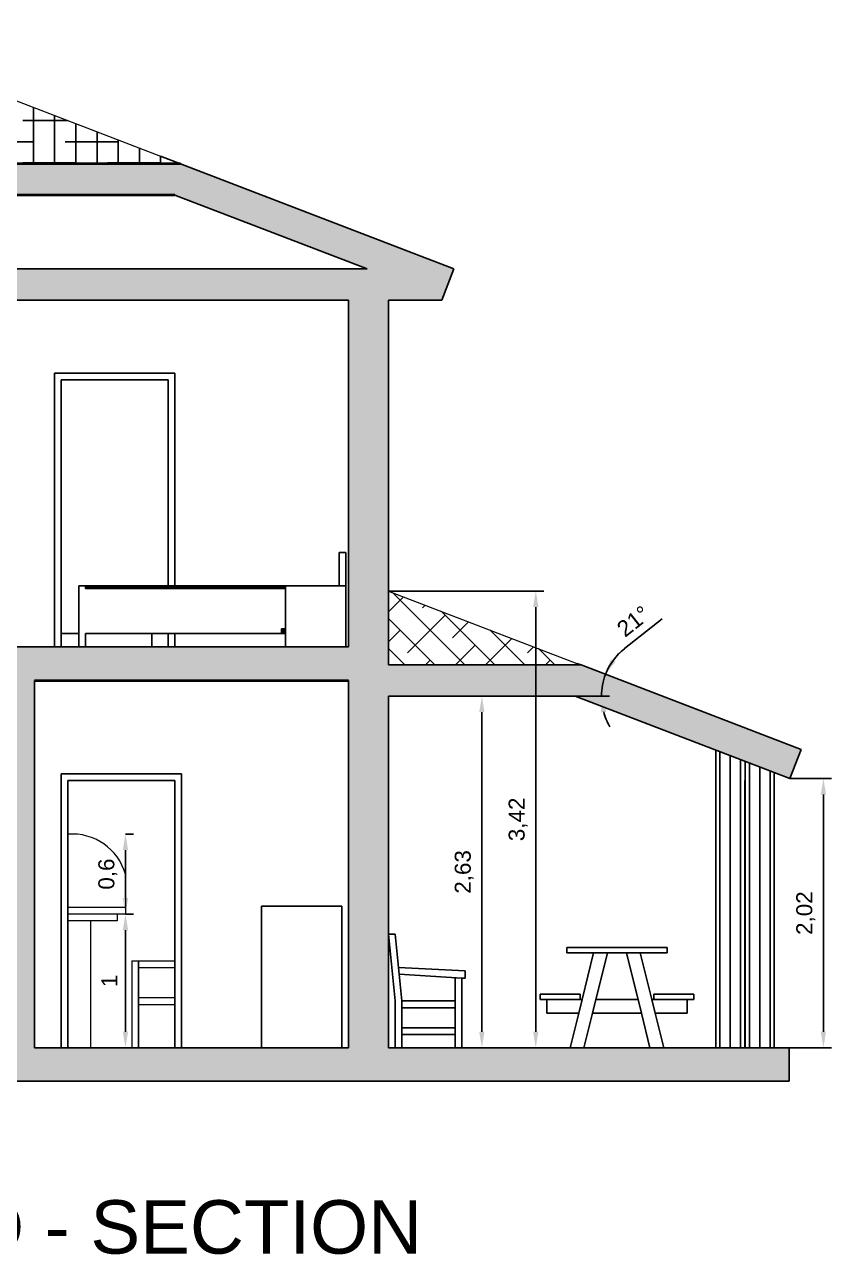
# Model space of a CAD drawing. Header units: millimetres. Extents: x 2491 to 2548.8, y 1338.3 to 1412.1.
# Drawn here: x 2541.54 to 2547.58, y 1364.39 to 1373.59 of the extents above; entities that cross this region are included whole.
import ezdxf

# ---------------------------------------------------------------- set-up
doc = ezdxf.new("R2010")
doc.units = ezdxf.units.MM
doc.header["$PDMODE"] = 35
for name, color, linetype, lineweight in [('ARREDI attrezzature - furniture', 175, 'Continuous', 9), ('MURATURA sezioni - section wall', 7, 'Continuous', 40), ('MURATURE tratteggi - wall hatch', 252, 'Continuous', 18), ('PORTE finestre - doors windows', 252, 'Continuous', 5), ('PROIEZIONI - projections', 145, 'Continuous', 13), ('PROIEZIONI finissime - fine lines', 251, 'Continuous', 9)]:
    doc.layers.add(name, color=color, linetype=linetype, lineweight=lineweight)
for name, color, linetype in [('ARREDI_BAGNO 2', 175, 'Continuous'), ('COPERTURA - roof', 25, 'Continuous'), ('QUOTE - dimension', 251, 'Continuous'), ('SCRITTE - txt', 252, 'Continuous')]:
    doc.layers.add(name, color=color, linetype=linetype)
doc.styles.get("Standard").update_dxf_attribs({"font": 'arial.ttf'})
doc.dimstyles.new('ISO-25', dxfattribs={"dimtxt": 0.12, "dimasz": 0.12, "dimexe": 0.06, "dimexo": 0, "dimgap": 0.06, "dimtad": 1, "dimtxsty": 'Standard', "dimcen": 0.12, "dimadec": 0, "dimazin": 0, "dimtfac": 1, "dimtmove": 0, "dimatfit": 3, "dimfxl": 0, "dimarcsym": 0})

# ---------------------------------------------------------------- blocks, each defined once
blk = doc.blocks.new('*D1')
at = {"layer": 'DefPoints', "color": 0}
for p in [(2545.7083, 1368.799), (2545.8654, 1368.6212), (2544.2663, 1368.566), (2545.6651, 1368.566, 10189.4091), (2547.3559, 1368.1665)]:
    blk.add_point(p, dxfattribs=at)
at = {"layer": 'QUOTE - dimension', "color": 0, "lineweight": -2}
for p, q in [((2546.0344, 1368.9217), (2546.3149, 1369.1432)), ((2545.6651, 1368.566), (2545.922, 1368.566))]:
    blk.add_line(p, q, dxfattribs=at)
for start, end in [(128.29775, 159.00114), (128.5745, 143.78782), (159.00114, 180), (195.21332, 210.42664)]:
    blk.add_arc((2546.3153, 1368.566), 0.4533, start, end, dxfattribs=at)
at = {"layer": 'QUOTE - dimension', "color": 0}
for points in [[(2545.9671, 1368.8242), (2545.932, 1368.8433), (2545.8921, 1368.7284)], [(2545.8581, 1368.4444), (2545.8977, 1368.4497), (2545.862, 1368.566)]]:
    blk.add_solid(points, dxfattribs=at)
at = {"layer": 'QUOTE - dimension', "color": 0, "insert": (2546.1001, 1369.1268), "char_height": 0.12, "attachment_point": 5, "rotation": 38.29775}
blk.add_mtext('21°', dxfattribs=at)
blk = doc.blocks.new('*D16')
at = {"layer": 'DefPoints', "color": 0}
for p in [(2547.2724, 1367.949), (2547.5233, 1367.949), (2547.2663, 1365.9334)]:
    blk.add_point(p, dxfattribs=at)
at = {"layer": 'QUOTE - dimension', "color": 0, "lineweight": -2}
for p, q in [((2547.2724, 1367.949), (2547.5833, 1367.949)), ((2547.5233, 1366.0534), (2547.5233, 1367.829)), ((2547.2663, 1365.9334), (2547.5833, 1365.9334))]:
    blk.add_line(p, q, dxfattribs=at)
at = {"layer": 'QUOTE - dimension', "color": 0}
for points in [[(2547.5033, 1367.829), (2547.5433, 1367.829), (2547.5233, 1367.949)], [(2547.5033, 1366.0534), (2547.5433, 1366.0534), (2547.5233, 1365.9334)]]:
    blk.add_solid(points, dxfattribs=at)
at = {"layer": 'QUOTE - dimension', "color": 0, "insert": (2547.3912, 1366.9412), "char_height": 0.12, "attachment_point": 5, "rotation": 90}
blk.add_mtext('2,02', dxfattribs=at)
blk = doc.blocks.new('*D17')
at = {"layer": 'DefPoints', "color": 0}
for p in [(2544.2663, 1369.3524), (2545.3693, 1369.3524), (2544.2663, 1365.9334)]:
    blk.add_point(p, dxfattribs=at)
at = {"layer": 'QUOTE - dimension', "color": 0, "lineweight": -2}
for p, q in [((2544.2663, 1369.3524), (2545.4293, 1369.3524)), ((2545.3693, 1366.0534), (2545.3693, 1369.2324)), ((2544.2663, 1365.9334), (2545.4293, 1365.9334))]:
    blk.add_line(p, q, dxfattribs=at)
at = {"layer": 'QUOTE - dimension', "color": 0}
for points in [[(2545.3493, 1369.2324), (2545.3893, 1369.2324), (2545.3693, 1369.3524)], [(2545.3493, 1366.0534), (2545.3893, 1366.0534), (2545.3693, 1365.9334)]]:
    blk.add_solid(points, dxfattribs=at)
at = {"layer": 'QUOTE - dimension', "color": 0, "insert": (2545.2372, 1367.6429), "char_height": 0.12, "attachment_point": 5, "rotation": 90}
blk.add_mtext('3,42', dxfattribs=at)
blk = doc.blocks.new('*D18')
at = {"layer": 'DefPoints', "color": 0}
for p in [(2544.2663, 1368.566), (2544.9657, 1368.566), (2544.2663, 1365.9334)]:
    blk.add_point(p, dxfattribs=at)
at = {"layer": 'QUOTE - dimension', "color": 0, "lineweight": -2}
for p, q in [((2544.2663, 1368.566), (2545.0257, 1368.566)), ((2544.9657, 1366.0534), (2544.9657, 1368.446)), ((2544.2663, 1365.9334), (2545.0257, 1365.9334))]:
    blk.add_line(p, q, dxfattribs=at)
at = {"layer": 'QUOTE - dimension', "color": 0}
for points in [[(2544.9457, 1368.446), (2544.9857, 1368.446), (2544.9657, 1368.566)], [(2544.9457, 1366.0534), (2544.9857, 1366.0534), (2544.9657, 1365.9334)]]:
    blk.add_solid(points, dxfattribs=at)
at = {"layer": 'QUOTE - dimension', "color": 0, "insert": (2544.8336, 1367.2497), "char_height": 0.12, "attachment_point": 5, "rotation": 90}
blk.add_mtext('2,63', dxfattribs=at)
blk = doc.blocks.new('*D19')
at = {"layer": 'DefPoints', "color": 0}
for p in [(2542.2967, 1367.5334), (2542.2967, 1367.5334), (2542.2967, 1366.9334)]:
    blk.add_point(p, dxfattribs=at)
at = {"layer": 'QUOTE - dimension', "color": 0, "lineweight": -2}
for p, q in [((2542.2967, 1367.5334), (2542.3567, 1367.5334)), ((2542.2967, 1367.0534), (2542.2967, 1367.4134)), ((2542.2967, 1366.9334), (2542.3567, 1366.9334))]:
    blk.add_line(p, q, dxfattribs=at)
at = {"layer": 'QUOTE - dimension', "color": 0}
for points in [[(2542.2767, 1367.4134), (2542.3167, 1367.4134), (2542.2967, 1367.5334)], [(2542.2767, 1367.0534), (2542.3167, 1367.0534), (2542.2967, 1366.9334)]]:
    blk.add_solid(points, dxfattribs=at)
at = {"layer": 'QUOTE - dimension', "color": 0, "insert": (2542.1646, 1367.2334), "char_height": 0.12, "attachment_point": 5, "rotation": 90}
blk.add_mtext('0,6', dxfattribs=at)
blk = doc.blocks.new('*D20')
at = {"layer": 'DefPoints', "color": 0}
for p in [(2542.2967, 1366.9334), (2542.2967, 1365.9334), (2542.2967, 1365.9334)]:
    blk.add_point(p, dxfattribs=at)
at = {"layer": 'QUOTE - dimension', "color": 0, "lineweight": -2}
for p, q in [((2542.2967, 1366.9334), (2542.3567, 1366.9334)), ((2542.2967, 1366.8134), (2542.2967, 1366.0534)), ((2542.2967, 1365.9334), (2542.3567, 1365.9334))]:
    blk.add_line(p, q, dxfattribs=at)
at = {"layer": 'QUOTE - dimension', "color": 0}
for points in [[(2542.2767, 1366.8134), (2542.3167, 1366.8134), (2542.2967, 1366.9334)], [(2542.2767, 1366.0534), (2542.3167, 1366.0534), (2542.2967, 1365.9334)]]:
    blk.add_solid(points, dxfattribs=at)
at = {"layer": 'QUOTE - dimension', "color": 0, "insert": (2542.1765, 1366.4334), "char_height": 0.12, "attachment_point": 5, "rotation": 90}
blk.add_mtext('1', dxfattribs=at)

msp = doc.modelspace()

# ---------------------------------------------------------------- hatches: boundary and pattern name
at = {"layer": 'COPERTURA - roof'}
h = msp.add_hatch(dxfattribs=at)
h.set_pattern_fill('ANSI38', color=256, scale=0.05, angle=45, style=0)
h.set_pattern_definition([(90, (-17528.2026, -21746.68221), (-0.15875, 3e-17), []), (180, (-17528.2026, -21746.68221), (-0.3175, -0.15875), [0.396875, -0.238125])])
h.paths.add_polyline_path([(2539.9921, 1373.5925), (2537.2758, 1372.5498), (2542.7084, 1372.5498)])
h = msp.add_hatch(dxfattribs=at)
h.set_pattern_fill('ANSI38', color=256, scale=0.05, angle=90, style=0)
h.set_pattern_definition([(135, (-17528.2026, -21746.68221), (-0.1122532015, -0.1122532015), []), (225, (-17528.2026, -21746.68221), (-0.1122532015, -0.3367596045), [0.396875, -0.238125])])
h.paths.add_polyline_path([(2544.2663, 1369.3524), (2544.2663, 1368.799), (2545.7083, 1368.799)])
at = {"layer": 'MURATURE tratteggi - wall hatch'}
h = msp.add_hatch(color=256, dxfattribs=at)
h.dxf.hatch_style = 1
h.paths.add_polyline_path([(2536.2663, 1371.5302), (2537.6163, 1371.5302), (2537.6163, 1365.9334), (2534.5663, 1365.9334), (2534.5663, 1366.5334), (2534.2663, 1366.5334), (2534.2663, 1365.6834), (2547.2663, 1365.6834), (2547.2663, 1365.9334), (2544.2663, 1365.9334), (2544.2663, 1368.566), (2545.6651, 1368.566), (2547.2724, 1367.949), (2547.3559, 1368.1665), (2545.7083, 1368.799), (2544.2663, 1368.799), (2544.2663, 1371.5302), (2544.6671, 1371.5302), (2544.7566, 1371.7636), (2542.7084, 1372.5498), (2537.2758, 1372.5498), (2535.2275, 1371.7636), (2535.3171, 1371.5302), (2536.1163, 1371.5302), (2536.1163, 1368.9334), (2534.5663, 1368.9334), (2534.5663, 1369.9334), (2534.2663, 1369.9334), (2534.2663, 1368.0334), (2534.5663, 1368.0334), (2534.5663, 1368.6834), (2536.2663, 1368.6834)])
h.paths.add_polyline_path([(2537.7663, 1368.9334), (2537.7663, 1371.5302), (2539.8163, 1371.5302), (2539.8163, 1368.9334)], flags=16)
h.paths.add_polyline_path([(2537.7663, 1368.6834), (2541.4663, 1368.6834), (2541.4663, 1365.9334), (2537.7663, 1365.9334)], flags=16)
h.paths.add_polyline_path([(2535.8776, 1371.7636), (2537.3189, 1372.3168), (2542.6652, 1372.3168), (2544.1065, 1371.7636)], flags=16)
h.paths.add_polyline_path([(2539.9663, 1368.9334), (2539.9663, 1371.5302), (2543.9663, 1371.5302), (2543.9663, 1368.9334)], flags=16)
h.paths.add_polyline_path([(2541.6163, 1368.6834), (2543.9663, 1368.6834), (2543.9663, 1365.9334), (2541.6163, 1365.9334)], flags=16)

# ---------------------------------------------------------------- linework, layer by layer
at = {"layer": 'ARREDI attrezzature - furniture', "linetype": 'Continuous', "lineweight": -3}
for p, q in [((2543.8963, 1369.3904), (2543.8963, 1369.6404)), ((2543.8963, 1369.6404), (2543.9463, 1369.6404)), ((2543.9463, 1369.3904), (2543.9463, 1369.6404)), ((2541.9463, 1368.9334), (2541.9463, 1369.3904)), ((2541.9463, 1369.3904), (2541.9963, 1369.3904)), ((2541.9963, 1369.3704), (2541.9963, 1369.3904)), ((2541.9963, 1369.3904), (2543.4963, 1369.3904)), ((2541.9963, 1369.3877), (2543.4963, 1369.3899)), ((2541.9963, 1369.3877), (2543.4963, 1369.3877)), ((2541.9963, 1369.3804), (2543.4963, 1369.3862)), ((2541.9963, 1369.3804), (2543.4963, 1369.3804)), ((2541.9963, 1369.3704), (2543.4963, 1369.3783)), ((2541.9963, 1369.3704), (2543.4963, 1369.3704)), ((2543.4963, 1368.9334), (2543.4963, 1369.3904)), ((2543.4963, 1369.3904), (2543.9463, 1369.3904)), ((2543.9463, 1368.9334), (2543.9463, 1369.3904)), ((2541.9963, 1368.9334), (2541.9963, 1369.0354)), ((2541.9963, 1369.0354), (2543.4963, 1369.0354)), ((2543.4663, 1369.0674), (2543.4663, 1369.0694)), ((2543.4663, 1369.0694), (2543.4963, 1369.0694)), ((2543.4663, 1369.0674), (2543.4963, 1369.0694)), ((2543.4663, 1369.0619), (2543.4663, 1369.0674)), ((2543.4663, 1369.0674), (2543.4963, 1369.0674)), ((2543.4663, 1369.0619), (2543.4963, 1369.0674)), ((2543.4663, 1369.0544), (2543.4663, 1369.0619)), ((2543.4663, 1369.0619), (2543.4963, 1369.0619)), ((2543.4663, 1369.0544), (2543.4963, 1369.0619)), ((2543.4663, 1369.0469), (2543.4663, 1369.0544)), ((2543.4663, 1369.0544), (2543.4963, 1369.0544)), ((2543.4663, 1369.0469), (2543.4963, 1369.0544)), ((2543.4663, 1369.0414), (2543.4663, 1369.0469)), ((2543.4663, 1369.0469), (2543.4963, 1369.0469)), ((2543.4663, 1369.0414), (2543.4963, 1369.0469)), ((2543.4663, 1369.0394), (2543.4663, 1369.0414)), ((2543.4663, 1369.0414), (2543.4963, 1369.0414)), ((2543.4663, 1369.0394), (2543.4963, 1369.0414)), ((2543.4663, 1369.0394), (2543.4963, 1369.0394)), ((2543.3163, 1366.8034), (2543.3163, 1366.9934)), ((2543.3163, 1366.9934), (2543.9163, 1366.9934)), ((2543.9163, 1366.8034), (2543.9163, 1366.9934)), ((2543.3163, 1365.9334), (2543.3163, 1366.8034)), ((2543.9163, 1365.9334), (2543.9163, 1366.8034)), ((2544.3163, 1366.2834), (2544.2663, 1366.7834)), ((2544.2663, 1366.7834), (2544.3163, 1366.7834)), ((2544.3413, 1366.5334), (2544.3163, 1366.7834)), ((2545.6023, 1366.6434), (2545.6023, 1366.6834)), ((2545.6023, 1366.6834), (2546.3523, 1366.6834)), ((2545.6023, 1366.6434), (2545.8023, 1366.6434)), ((2545.716, 1366.2934), (2545.8023, 1366.6434)), ((2545.7945, 1366.1934), (2545.9054, 1366.6434)), ((2545.8023, 1366.6434), (2545.9054, 1366.6434)), ((2545.9054, 1366.6434), (2546.1523, 1366.6434)), ((2546.1601, 1366.1934), (2546.0492, 1366.6434)), ((2546.2386, 1366.2934), (2546.1523, 1366.6434)), ((2546.1523, 1366.6434), (2546.3523, 1366.6434)), ((2546.3523, 1366.6434), (2546.3523, 1366.6834)), ((2544.3663, 1366.2834), (2544.3413, 1366.5334)), ((2544.3413, 1366.5334), (2544.8413, 1366.5084)), ((2544.3463, 1366.4834), (2544.8163, 1366.4555)), ((2544.7663, 1366.0834), (2544.7663, 1366.4584)), ((2544.8413, 1366.454), (2544.8413, 1366.5084)), ((2544.8163, 1365.9334), (2544.8163, 1366.4555)), ((2544.8163, 1366.4555), (2544.8413, 1366.454)), ((2544.3163, 1365.9334), (2544.3163, 1366.2834)), ((2544.3663, 1366.0834), (2544.3663, 1366.2834)), ((2544.3663, 1366.2834), (2544.7663, 1366.2834)), ((2545.4023, 1366.2934), (2545.4023, 1366.3334)), ((2545.4023, 1366.3334), (2545.7023, 1366.3334)), ((2545.4023, 1366.2934), (2545.4523, 1366.2934)), ((2545.4523, 1366.1934), (2545.4523, 1366.2934)), ((2545.4523, 1366.2934), (2545.7023, 1366.2934)), ((2545.6914, 1366.1934), (2545.716, 1366.2934)), ((2545.7023, 1366.2934), (2545.7023, 1366.3334)), ((2545.7023, 1366.2934), (2545.716, 1366.2934)), ((2545.7023, 1366.2934), (2545.716, 1366.2934)), ((2545.8191, 1366.2934), (2546.1355, 1366.2934)), ((2546.2386, 1366.2934), (2546.5023, 1366.2934)), ((2546.2632, 1366.1934), (2546.2386, 1366.2934)), ((2546.2386, 1366.2934), (2546.2523, 1366.2934)), ((2546.2523, 1366.2934), (2546.2523, 1366.3334)), ((2546.2523, 1366.3334), (2546.5523, 1366.3334)), ((2546.5023, 1366.1934), (2546.5023, 1366.2934)), ((2546.5023, 1366.2934), (2546.5523, 1366.2934)), ((2546.5523, 1366.2934), (2546.5523, 1366.3334)), ((2544.3663, 1366.2334), (2544.7663, 1366.2334)), ((2545.4523, 1366.1934), (2545.6914, 1366.1934)), ((2545.6273, 1365.9334), (2545.6914, 1366.1934)), ((2545.7304, 1365.9334), (2545.7945, 1366.1934)), ((2545.7945, 1366.1934), (2546.1601, 1366.1934)), ((2546.2242, 1365.9334), (2546.1601, 1366.1934)), ((2546.3273, 1365.9334), (2546.2632, 1366.1934)), ((2546.2632, 1366.1934), (2546.5023, 1366.1934)), ((2544.3663, 1366.0334), (2544.3663, 1366.0834)), ((2544.3663, 1366.0834), (2544.7663, 1366.0834)), ((2544.3663, 1365.9334), (2544.3663, 1366.0334)), ((2544.3663, 1366.0334), (2544.7663, 1366.0334)), ((2544.7663, 1366.0334), (2544.7663, 1366.0834)), ((2544.7663, 1365.9334), (2544.7663, 1366.0334)), ((2544.3163, 1365.9334), (2544.3663, 1365.9334)), ((2544.7663, 1365.9334), (2544.8163, 1365.9334))]:
    msp.add_line(p, q, dxfattribs=at)
at = {"layer": 'ARREDI attrezzature - furniture'}
for p, q in [((2542.2334, 1366.9334), (2541.8663, 1366.9334)), ((2542.2334, 1366.9334), (2542.2334, 1366.8834)), ((2542.2334, 1366.8834), (2541.8663, 1366.8834)), ((2542.0353, 1366.8834), (2542.0353, 1365.9334)), ((2542.3446, 1366.5834), (2542.6663, 1366.5834)), ((2542.3446, 1366.5834), (2542.3446, 1365.9334)), ((2542.3946, 1365.9334), (2542.3946, 1366.5834)), ((2542.3946, 1366.5834), (2542.3946, 1365.9334)), ((2542.3946, 1366.5334), (2542.6663, 1366.5334)), ((2542.3946, 1366.3084), (2542.6663, 1366.3084)), ((2542.3946, 1366.2584), (2542.6663, 1366.2584))]:
    msp.add_line(p, q, dxfattribs=at)
at = {"layer": 'ARREDI_BAGNO 2'}
for p, q in [((2541.9463, 1369.0334), (2541.8163, 1369.0334)), ((2542.4937, 1369.0334), (2541.9963, 1369.0334)), ((2542.4937, 1368.9334), (2542.4937, 1369.0334))]:
    msp.add_line(p, q, dxfattribs=at)
at = {"layer": 'COPERTURA - roof'}
for p, q in [((2542.5599, 1372.6068), (2542.7084, 1372.5498)), ((2545.7083, 1368.799), (2545.6776, 1368.8107))]:
    msp.add_line(p, q, dxfattribs=at)
at = {"layer": 'MURATURA sezioni - section wall'}
for p, q in [((2542.7084, 1372.5498), (2537.2758, 1372.5498)), ((2542.6652, 1372.3168), (2537.3189, 1372.3168)), ((2541.6163, 1368.6834), (2543.9663, 1368.6834))]:
    msp.add_line(p, q, dxfattribs=at)
at = {"layer": 'MURATURA sezioni - section wall', "linetype": 'Continuous', "lineweight": -3}
for p, q in [((2542.7084, 1372.5498), (2544.7566, 1371.7636)), ((2542.6652, 1372.3168), (2544.1065, 1371.7636)), ((2535.8776, 1371.7636), (2544.1065, 1371.7636)), ((2544.6671, 1371.5302), (2544.7566, 1371.7636)), ((2539.9663, 1371.5302), (2543.9663, 1371.5302)), ((2543.9663, 1368.9334), (2543.9663, 1371.5302)), ((2544.2663, 1368.799), (2544.2663, 1371.5302)), ((2544.2663, 1371.5302), (2544.6671, 1371.5302)), ((2539.9663, 1368.9334), (2543.9663, 1368.9334)), ((2545.7083, 1368.799), (2544.2663, 1368.799)), ((2545.7083, 1368.799), (2547.3559, 1368.1665)), ((2541.6163, 1365.9334), (2541.6163, 1368.6834)), ((2543.9663, 1365.9334), (2543.9663, 1368.6834)), ((2544.2663, 1365.9334), (2544.2663, 1368.566)), ((2545.6651, 1368.566), (2544.2663, 1368.566)), ((2545.6651, 1368.566), (2547.2724, 1367.949)), ((2547.2724, 1367.949), (2547.3559, 1368.1665)), ((2541.6163, 1365.9334), (2543.9663, 1365.9334)), ((2544.2663, 1365.9334), (2547.2663, 1365.9334)), ((2547.2663, 1365.6834), (2547.2663, 1365.9334)), ((2547.2663, 1365.6834), (2534.2663, 1365.6834))]:
    msp.add_line(p, q, dxfattribs=at)
at = {"layer": 'PORTE finestre - doors windows', "linetype": 'Continuous', "lineweight": -3}
for p, q in [((2541.8163, 1368.9334), (2541.8163, 1370.9334)), ((2541.8163, 1370.9334), (2542.6163, 1370.9334)), ((2542.6163, 1369.3904), (2542.6163, 1370.9334)), ((2542.6163, 1368.9334), (2542.6163, 1369.0354)), ((2541.8663, 1365.9334), (2541.8663, 1367.9334)), ((2541.8663, 1367.9334), (2542.6663, 1367.9334)), ((2542.6663, 1365.9334), (2542.6663, 1367.9334))]:
    msp.add_line(p, q, dxfattribs=at)
at = {"layer": 'PROIEZIONI - projections'}
for p, q in [((2539.9921, 1373.5925), (2542.5599, 1372.6068)), ((2544.2663, 1369.3524), (2545.6776, 1368.8107))]:
    msp.add_line(p, q, dxfattribs=at)
at = {"layer": 'PROIEZIONI - projections', "linetype": 'Continuous', "lineweight": -3}
for p, q in [((2541.7663, 1368.9334), (2541.7663, 1370.9834)), ((2541.7663, 1370.9834), (2542.6663, 1370.9834)), ((2542.6663, 1369.3904), (2542.6663, 1370.9834)), ((2542.6663, 1368.9334), (2542.6663, 1369.0354)), ((2541.8163, 1365.9334), (2541.8163, 1367.9834)), ((2541.8163, 1367.9834), (2542.7163, 1367.9834)), ((2542.7163, 1365.9334), (2542.7163, 1367.9834))]:
    msp.add_line(p, q, dxfattribs=at)
at = {"layer": 'PROIEZIONI finissime - fine lines', "linetype": 'Continuous', "lineweight": -3}
for p, q in [((2546.7168, 1365.9334), (2546.7168, 1368.1623)), ((2546.7489, 1365.9334), (2546.7489, 1368.15)), ((2546.8263, 1365.9334), (2546.8263, 1368.1202)), ((2546.9037, 1365.9334), (2546.9037, 1368.0905)), ((2546.9368, 1365.9334), (2546.9368, 1368.0778)), ((2546.9689, 1365.9334), (2546.9689, 1368.0655)), ((2547.0463, 1365.9334), (2547.0463, 1368.0358)), ((2546.9358, 1365.9334), (2546.9358, 1367.9331)), ((2547.1237, 1365.9334), (2547.1237, 1368.0061)), ((2547.1558, 1365.9334), (2547.1558, 1367.9938))]:
    msp.add_line(p, q, dxfattribs=at)
at = {"layer": 'PROIEZIONI finissime - fine lines'}
for p, q in [((2542.2967, 1367.2334), (2542.2967, 1366.9334)), ((2542.2967, 1366.9834), (2541.8663, 1366.9834)), ((2542.2967, 1366.9334), (2542.2334, 1366.9334))]:
    msp.add_line(p, q, dxfattribs=at)
msp.add_arc((2541.8967, 1367.1168), 0.4167, 16.26021, 94.18595, dxfattribs=at)

# ---------------------------------------------------------------- texts
at = {"layer": 'SCRITTE - txt'}
msp.add_text('SEZIONE - CD - SECTION', height=0.4, dxfattribs=at).set_placement((2537.7816, 1364.3921))

# ---------------------------------------------------------------- dimensions: what is measured, and where the dimension line sits
at = {"layer": 'QUOTE - dimension'}
for base, p1, p2, picture, middle in [((2545.3693, 1369.3524), (2544.2663, 1365.9334), (2544.2663, 1369.3524), '*D17', (2545.2372, 1367.6429)), ((2544.9657, 1368.566), (2544.2663, 1365.9334), (2544.2663, 1368.566), '*D18', (2544.8336, 1367.2497)), ((2547.5233, 1367.949), (2547.2663, 1365.9334), (2547.2724, 1367.949), '*D16', (2547.3912, 1366.9412)), ((2542.2967, 1367.5334), (2542.2967, 1366.9334), (2542.2967, 1367.5334), '*D19', (2542.1646, 1367.2334)), ((2542.2967, 1365.9334), (2542.2967, 1366.9334), (2542.2967, 1365.9334), '*D20', (2542.1765, 1366.4334))]:
    dim = msp.add_linear_dim(base=base, p1=p1, p2=p2, angle=90, dimstyle='ISO-25', dxfattribs=at)
    dim.commit()
    dim.dimension.update_dxf_attribs({"geometry": picture, "text_midpoint": middle})
dim = msp.add_angular_dim_2l(base=(2545.8654, 1368.6212), line1=((2545.6651, 1368.566, 10189.4091), (2544.2663, 1368.566)), line2=((2545.7083, 1368.799), (2547.3559, 1368.1665)), dimstyle='ISO-25', dxfattribs=at)
dim.commit()
dim.dimension.update_dxf_attribs({"geometry": '*D1', "text_midpoint": (2546.1001, 1369.1268)})

doc.saveas('drawing.dxf')
